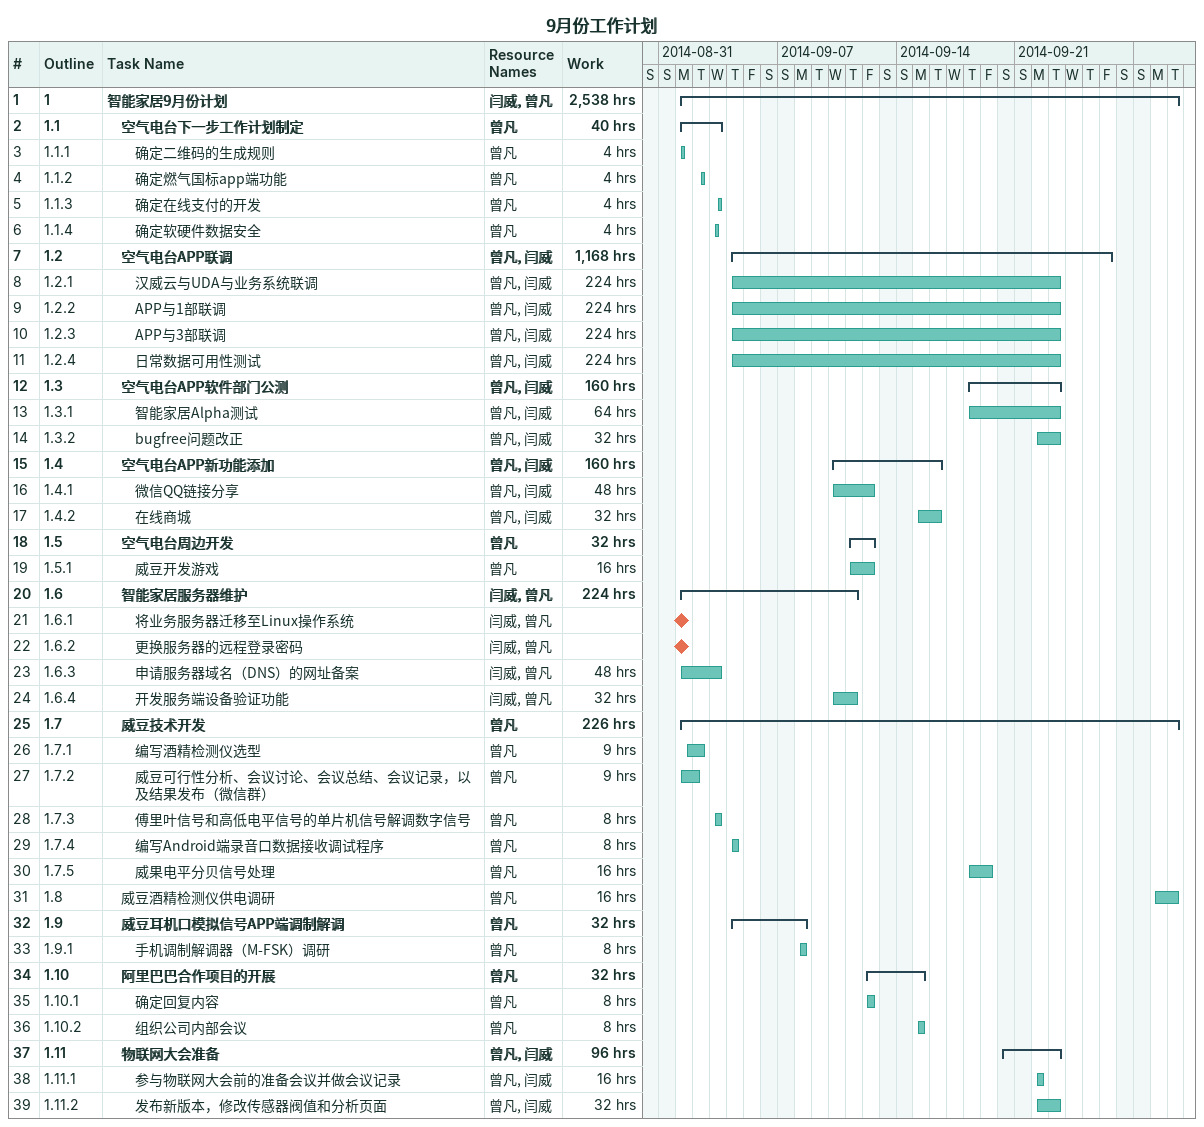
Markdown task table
9月份工作计划

| ID | WBS | Task | Start | Finish | Resources | Work (h) |
|---|---|---|---|---|---|---|
| 1 | 1 | **智能家居9月份计划** | 2014-09-01 | 2014-09-30 | 闫威, 曾凡 | 2538 |
| 2 | 1.1 | **空气电台下一步工作计划制定** | 2014-09-01 | 2014-09-03 | 曾凡 | 40 |
| 3 | 1.1.1 | 确定二维码的生成规则 | 2014-09-01 | 2014-09-01 | 曾凡 | 4 |
| 4 | 1.1.2 | 确定燃气国标app端功能 | 2014-09-02 | 2014-09-02 | 曾凡 | 4 |
| 5 | 1.1.3 | 确定在线支付的开发 | 2014-09-03 | 2014-09-03 | 曾凡 | 4 |
| 6 | 1.1.4 | 确定软硬件数据安全 | 2014-09-03 | 2014-09-03 | 曾凡 | 4 |
| 7 | 1.2 | **空气电台APP联调** | 2014-09-04 | 2014-09-26 | 曾凡, 闫威 | 1168 |
| 8 | 1.2.1 | 汉威云与UDA与业务系统联调 | 2014-09-04 | 2014-09-23 | 曾凡, 闫威 | 224 |
| 9 | 1.2.2 | APP与1部联调 | 2014-09-04 | 2014-09-23 | 曾凡, 闫威 | 224 |
| 10 | 1.2.3 | APP与3部联调 | 2014-09-04 | 2014-09-23 | 曾凡, 闫威 | 224 |
| 11 | 1.2.4 | 日常数据可用性测试 | 2014-09-04 | 2014-09-23 | 曾凡, 闫威 | 224 |
| 12 | 1.3 | **空气电台APP软件部门公测** | 2014-09-18 | 2014-09-23 | 曾凡, 闫威 | 160 |
| 13 | 1.3.1 | 智能家居Alpha测试 | 2014-09-18 | 2014-09-23 | 曾凡, 闫威 | 64 |
| 14 | 1.3.2 | bugfree问题改正 | 2014-09-22 | 2014-09-23 | 曾凡, 闫威 | 32 |
| 15 | 1.4 | **空气电台APP新功能添加** | 2014-09-10 | 2014-09-16 | 曾凡, 闫威 | 160 |
| 16 | 1.4.1 | 微信QQ链接分享 | 2014-09-10 | 2014-09-12 | 曾凡, 闫威 | 48 |
| 17 | 1.4.2 | 在线商城 | 2014-09-15 | 2014-09-16 | 曾凡, 闫威 | 32 |
| 18 | 1.5 | **空气电台周边开发** | 2014-09-11 | 2014-09-12 | 曾凡 | 32 |
| 19 | 1.5.1 | 威豆开发游戏 | 2014-09-11 | 2014-09-12 | 曾凡 | 16 |
| 20 | 1.6 | **智能家居服务器维护** | 2014-09-01 | 2014-09-11 | 闫威, 曾凡 | 224 |
| 21 | 1.6.1 | 将业务服务器迁移至Linux操作系统 (milestone) | 2014-09-01 | 2014-09-01 | 闫威, 曾凡 |  |
| 22 | 1.6.2 | 更换服务器的远程登录密码 (milestone) | 2014-09-01 | 2014-09-01 | 闫威, 曾凡 |  |
| 23 | 1.6.3 | 申请服务器域名（DNS）的网址备案 | 2014-09-01 | 2014-09-03 | 闫威, 曾凡 | 48 |
| 24 | 1.6.4 | 开发服务端设备验证功能 | 2014-09-10 | 2014-09-11 | 闫威, 曾凡 | 32 |
| 25 | 1.7 | **威豆技术开发** | 2014-09-01 | 2014-09-30 | 曾凡 | 226 |
| 26 | 1.7.1 | 编写酒精检测仪选型 | 2014-09-01 | 2014-09-02 | 曾凡 | 9 |
| 27 | 1.7.2 | 威豆可行性分析、会议讨论、会议总结、会议记录，以及结果发布（微信群） | 2014-09-01 | 2014-09-02 | 曾凡 | 9 |
| 28 | 1.7.3 | 傅里叶信号和高低电平信号的单片机信号解调数字信号 | 2014-09-03 | 2014-09-03 | 曾凡 | 8 |
| 29 | 1.7.4 | 编写Android端录音口数据接收调试程序 | 2014-09-04 | 2014-09-04 | 曾凡 | 8 |
| 30 | 1.7.5 | 威果电平分贝信号处理 | 2014-09-18 | 2014-09-19 | 曾凡 | 16 |
| 31 | 1.8 | 威豆酒精检测仪供电调研 | 2014-09-29 | 2014-09-30 | 曾凡 | 16 |
| 32 | 1.9 | **威豆耳机口模拟信号APP端调制解调** | 2014-09-04 | 2014-09-08 | 曾凡 | 32 |
| 33 | 1.9.1 | 手机调制解调器（M-FSK）调研 | 2014-09-08 | 2014-09-08 | 曾凡 | 8 |
| 34 | 1.10 | **阿里巴巴合作项目的开展** | 2014-09-12 | 2014-09-15 | 曾凡 | 32 |
| 35 | 1.10.1 | 确定回复内容 | 2014-09-12 | 2014-09-12 | 曾凡 | 8 |
| 36 | 1.10.2 | 组织公司内部会议 | 2014-09-15 | 2014-09-15 | 曾凡 | 8 |
| 37 | 1.11 | **物联网大会准备** | 2014-09-20 | 2014-09-23 | 曾凡, 闫威 | 96 |
| 38 | 1.11.1 | 参与物联网大会前的准备会议并做会议记录 | 2014-09-22 | 2014-09-22 | 曾凡, 闫威 | 16 |
| 39 | 1.11.2 | 发布新版本，修改传感器阀值和分析页面 | 2014-09-22 | 2014-09-23 | 曾凡, 闫威 | 32 |
